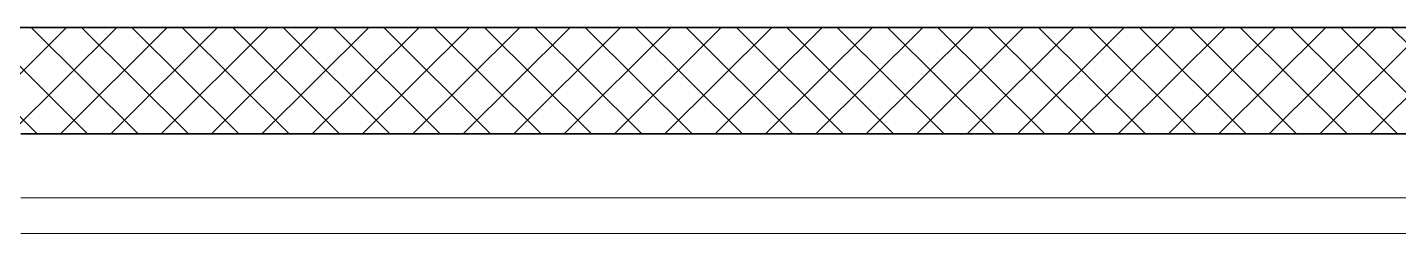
# Model space of a CAD drawing. Extents: x -882 to 937, y -179 to 966.
# Drawn here: x -388.5 to -311.6, y 855.8 to 867.4 of the extents above; entities that cross this region are included whole.
import ezdxf
from ezdxf.lldxf.tags import DXFTag

# ---------------------------------------------------------------- set-up
doc = ezdxf.new("R2010")
doc.units = 0
doc.layers.get('0').update_dxf_attribs({"lineweight": 13})
doc.layers.add('A-DETL-____-OTLN', color=5, linetype='Continuous', lineweight=9, true_color=0x0000ff)
for name, color, linetype, lineweight in [('A-FLOR-____-OTLN', 7, 'Continuous', 9), ('A-WALL-____-MCUT', 7, 'Continuous', 35), ('A-WALL-____-PATT', 7, 'Continuous', 35)]:
    doc.layers.add(name, color=color, linetype=linetype, lineweight=lineweight)
tags = doc.linetypes.add('Gestrichelt', pattern=[0.1, 0.05, -0.05]).pattern_tags.tags
tags[6:7] = [DXFTag(74, 4), DXFTag(75, 0), DXFTag(340, '0'), DXFTag(46, 1.0), DXFTag(50, 0.0), DXFTag(44, 0.0), DXFTag(45, 0.0)]
tags[4:5] = [DXFTag(74, 4), DXFTag(75, 0), DXFTag(340, '0'), DXFTag(46, 1.0), DXFTag(50, 0.0), DXFTag(44, 0.0), DXFTag(45, 0.0)]

# ---------------------------------------------------------------- blocks, each defined once
blk = doc.blocks.new('Referenz-A0UJ2GK4XE', base_point=(-896.794, -159.762))
at = {"layer": 'A-DETL-____-OTLN', "color": 0, "linetype": 'Gestrichelt', "ltscale": 0.13}
blk.add_line((-388.925, 855.789), (-51.125, 855.789), dxfattribs=at)
at = {"layer": 'A-FLOR-____-OTLN', "color": 0, "linetype": 'Continuous', "ltscale": 0.13}
for p, q in [((-50.525, 861.389), (-388.925, 861.389)), ((-51.125, 857.802), (-388.925, 857.802))]:
    blk.add_line(p, q, dxfattribs=at)
at = {"layer": 'A-WALL-____-MCUT', "color": 0, "linetype": 'Continuous', "ltscale": 0.35}
for p, q in [((374.475, 867.401), (-635.082, 867.401)), ((-50.525, 861.401), (-388.925, 861.401))]:
    blk.add_line(p, q, dxfattribs=at)
at = {"layer": 'A-WALL-____-PATT', "color": 0, "linetype": 'Continuous', "lineweight": 9, "ltscale": 0.13}
for p, q in [((-387.996, 861.401), (-393.996, 867.401)), ((-392.358, 861.401), (-386.358, 867.401)), ((-385.167, 861.401), (-391.167, 867.401)), ((-389.53, 861.401), (-383.53, 867.401)), ((-382.339, 861.401), (-388.339, 867.401)), ((-386.701, 861.401), (-380.701, 867.401)), ((-379.51, 861.401), (-385.51, 867.401)), ((-383.873, 861.401), (-377.873, 867.401)), ((-376.682, 861.401), (-382.682, 867.401)), ((-381.044, 861.401), (-375.044, 867.401)), ((-373.853, 861.401), (-379.853, 867.401)), ((-378.216, 861.401), (-372.216, 867.401)), ((-371.025, 861.401), (-377.025, 867.401)), ((-375.387, 861.401), (-369.387, 867.401)), ((-368.197, 861.401), (-374.197, 867.401)), ((-372.559, 861.401), (-366.559, 867.401)), ((-365.368, 861.401), (-371.368, 867.401)), ((-369.731, 861.401), (-363.731, 867.401)), ((-362.54, 861.401), (-368.54, 867.401)), ((-366.902, 861.401), (-360.902, 867.401)), ((-359.711, 861.401), (-365.711, 867.401)), ((-364.074, 861.401), (-358.074, 867.401)), ((-356.883, 861.401), (-362.883, 867.401)), ((-361.245, 861.401), (-355.245, 867.401)), ((-354.054, 861.401), (-360.054, 867.401)), ((-358.417, 861.401), (-352.417, 867.401)), ((-351.226, 861.401), (-357.226, 867.401)), ((-355.588, 861.401), (-349.588, 867.401)), ((-348.398, 861.401), (-354.398, 867.401)), ((-352.76, 861.401), (-346.76, 867.401)), ((-345.569, 861.401), (-351.569, 867.401)), ((-349.932, 861.401), (-343.932, 867.401)), ((-342.741, 861.401), (-348.741, 867.401)), ((-347.103, 861.401), (-341.103, 867.401)), ((-339.912, 861.401), (-345.912, 867.401)), ((-344.275, 861.401), (-338.275, 867.401)), ((-337.084, 861.401), (-343.084, 867.401)), ((-341.446, 861.401), (-335.446, 867.401)), ((-334.255, 861.401), (-340.255, 867.401)), ((-338.618, 861.401), (-332.618, 867.401)), ((-331.427, 861.401), (-337.427, 867.401)), ((-335.789, 861.401), (-329.789, 867.401)), ((-328.599, 861.401), (-334.599, 867.401)), ((-332.961, 861.401), (-326.961, 867.401)), ((-325.77, 861.401), (-331.77, 867.401)), ((-330.133, 861.401), (-324.133, 867.401)), ((-322.942, 861.401), (-328.942, 867.401)), ((-327.304, 861.401), (-321.304, 867.401)), ((-320.113, 861.401), (-326.113, 867.401)), ((-324.476, 861.401), (-318.476, 867.401)), ((-317.285, 861.401), (-323.285, 867.401)), ((-321.647, 861.401), (-315.647, 867.401)), ((-314.456, 861.401), (-320.456, 867.401)), ((-318.819, 861.401), (-312.819, 867.401)), ((-311.628, 861.401), (-317.628, 867.401)), ((-315.99, 861.401), (-309.99, 867.401)), ((-308.8, 861.401), (-314.8, 867.401)), ((-313.162, 861.401), (-307.162, 867.401)), ((-305.971, 861.401), (-311.971, 867.401))]:
    blk.add_line(p, q, dxfattribs=at)

msp = doc.modelspace()

# ---------------------------------------------------------------- block references
at = {"color": 9, "lineweight": 25, "ltscale": 0.25, "true_color": 0xc0c0c0}
msp.add_blockref('Referenz-A0UJ2GK4XE', (-896.794, -159.762), dxfattribs=at)

doc.saveas('drawing.dxf')
